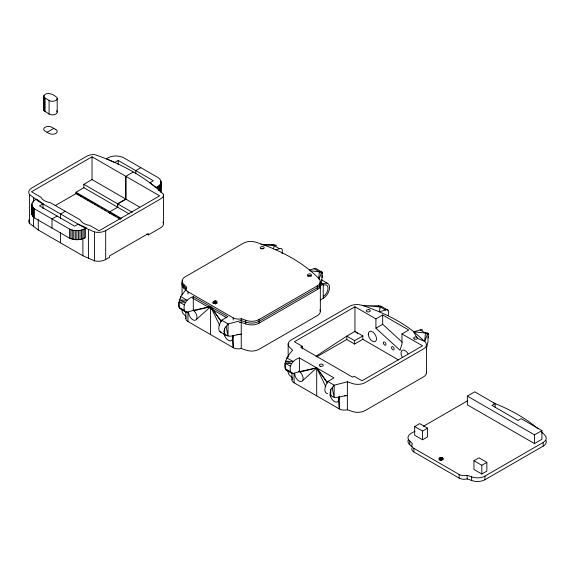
<?xml version="1.0" encoding="UTF-8"?>
<svg xmlns="http://www.w3.org/2000/svg" width="575" height="575" viewBox="0 0 575 575"><rect width="100%" height="100%" fill="white"/><g stroke="black" fill="none" stroke-linecap="round" stroke-linejoin="round"><path stroke-width="0.86" d="M148.336 234.923L148.336 233.565L109.645 255.853L109.645 257.219L105.699 259.505A10.4 6.002 0 0 1 94.451 260.827L82.879 255.767L38.259 230L29.497 223.323L29.497 194.451A10.4 6.002 0 0 1 31.783 187.96L86.588 156.321A10.4 6.002 0 0 1 94.616 154.574C119.6 163.135 144.404 176.007 163.523 194.357L163.537 223.862A10.4 6.002 0 0 1 160.504 227.858L148.336 234.923L146.798 234.039M55.135 205.634L75.993 193.617L75.993 192.258L83.857 187.702L83.857 184.331L92.036 179.58L92.036 156.803L31.488 191.763L40.904 197.196C42.485 200.481 46.863 202.156 50.37 202.659L80.234 219.902C81.83 223.172 86.185 224.882 89.693 225.364L99.108 230.798L159.656 195.845L92.036 156.803M109.803 211.78L109.811 213.138L109.803 211.78L117.667 207.223L117.667 203.845L125.839 199.123L139.667 207.093M133.22 172.069L125.846 176.324L125.839 199.123L117.667 203.845L117.667 207.223M221.576 332.328A7.798 4.499 -60 0 1 218.752 328.742L219.14 325.177L221.662 320.225L227.894 316.624L193.293 296.65L193.293 310.327L193.904 310.809A5.98 3.45 60 0 1 196.168 319.801A5.98 3.45 60 0 1 189.153 315.222L188.586 312.455M327.685 393.588A7.798 4.499 -60 0 1 324.861 390.001L325.249 386.436L327.772 381.484L333.996 377.89L299.402 357.916L299.402 371.587L300.013 372.068A5.98 3.45 60 0 1 302.277 381.067A5.98 3.45 60 0 1 295.255 376.481L294.695 373.714M398.676 360.015L362.811 339.315L354.631 344.037L346.768 339.494L346.768 336.123L354.947 331.373L354.947 306.777L375.921 318.888L375.921 328.196L400.071 350.304L401.968 343.908L401.968 333.924L408.732 330.021L382.684 314.985L375.921 318.888M354.631 344.037L354.631 340.659L362.811 335.937L354.947 331.373L357.571 333.392M362.811 339.315L362.811 335.937M180.622 298.26L180.629 296.527L185.991 289.627M193.293 296.65C187.242 298.425 182.318 304.225 184.561 310.608L185.545 311.851L186.983 312.354L193.293 310.327L210.594 306.64L221.598 321.698M299.402 357.916C293.351 359.684 288.427 365.484 290.67 371.867L291.647 373.11L293.092 373.613L299.402 371.587L316.696 367.899L327.707 382.957M320.059 288.614L321.835 280.384L322.137 272.183L316.537 268.949A4.118 2.379 -60 0 0 314.015 268.719L309.343 270.085M426.363 349.104L427.944 341.643L428.246 333.442L426.909 332.673L425.45 333.062L413.892 331.804C398.762 319.801 380.938 311.765 362.768 305.555L361.747 305.239A10.4 6.002 0 0 0 349.499 306.295L291.202 339.954A10.4 6.002 0 0 0 289.376 347.02L292.632 350.204C288.089 355.091 282.871 362.775 285.797 369.732L291.647 373.11M318.73 278.393L319.341 271.803L314.015 268.719M417.543 338.395L424.688 341.306L425.45 333.062L420.117 329.985L413.892 331.804L425.234 341.895A10.4 6.002 0 0 1 423.408 348.967L365.111 382.627A10.4 6.002 0 0 1 352.87 383.676L347.357 381.793L334.219 385.2L330.733 389.606L330.194 393.077L330.754 395.011C334.822 400.171 342.175 395.435 347.357 395.471A7.166 4.133 0 0 1 344.562 395.844M43.003 203.866L39.51 205.886L74.649 226.176L78.142 224.157L86.379 227.837L85.366 228.541L85.366 237.619C80.593 240.278 74.534 240.35 69.568 238.187L34.428 217.896L32.775 216.344L31.783 213.684L31.783 204.599L32.718 201.933L34.335 200.366L36.62 199.115L43.003 203.866L43.003 208.818M31.783 213.684L31.884 212.772M161.058 182.023L160.13 184.697L156.22 187.515L149.845 182.757L153.338 180.744L118.191 160.454L114.705 162.473L106.468 158.786C111.27 155.365 117.961 155.236 123.28 157.521L158.42 177.812C163.235 180.873 160.224 187.507 160.964 192.014M184.561 310.608L179.077 307.438L179.062 302.033L185.322 302.277L179.723 299.956L187.069 300.243L180.629 296.527C179.795 300.33 177.51 304.728 179.688 308.466L185.545 311.851M319.952 309.781A10.4 6.002 0 0 1 317.299 315.668L259.002 349.327A10.4 6.002 0 0 1 246.761 350.376L241.248 348.5A7.137 4.118 0 0 1 233.227 347.667L232.444 339.085L232.918 335.627M426.305 371.658A10.4 6.002 0 0 1 423.408 376.927L365.111 410.586A10.4 6.002 0 0 1 352.87 411.643L347.357 409.759A7.137 4.118 0 0 1 339.336 408.933L338.553 400.344L339.128 396.139M237.001 334.521A7.166 4.133 0 0 0 241.248 334.212C236.066 334.176 228.721 338.905 224.653 333.752L224.085 331.818L224.624 328.339L228.11 323.941L241.248 320.534L246.761 322.417A10.4 6.002 0 0 0 259.002 321.36L317.299 287.701A10.4 6.002 0 0 0 319.952 281.815M330.194 393.077L330.733 389.606L330.754 395.011M322.259 275.137L322.137 277.617M428.095 337.942L428.368 336.404M273.484 248.91L274.081 245.669L275.54 245.281M381.642 306.54L380.19 306.928L379.292 311.787L385.523 310.004A4.118 2.379 -60 0 1 388.434 311.686L388.434 313.346A7.798 4.499 -60 0 1 388.024 315.661M43.714 96.241C45.691 91.368 52.936 93.955 55.804 96.586A4.758 2.746 0 0 1 55.804 100.474A4.758 2.746 0 0 1 49.076 100.474L44.354 97.613L43.714 96.241L43.88 110.537L49.076 114.058A4.758 2.746 0 0 0 55.337 114.288A4.758 2.746 0 0 0 56.558 110.738M43.714 109.825L43.88 109.113M213.16 302.184C218.011 297.584 218.011 306.784 213.16 302.184L213.16 303.636M439.142 458.462C442.189 463.709 445.467 454.732 439.142 458.462L439.142 459.914M318.888 279.263L321.813 271.997M424.688 341.306L427.922 333.256M232.444 339.085L232.041 339.983A5.98 3.45 60 0 1 227.829 339.947A5.98 3.45 60 0 1 224.293 334.334M338.553 400.344L338.15 401.242A5.98 3.45 60 0 1 333.931 401.213A5.98 3.45 60 0 1 330.402 395.593M196.478 319.448L210.594 306.64L221.217 321.554M302.579 380.707L316.696 367.899L327.319 382.813M316.092 356.198L346.768 336.123L354.631 340.659M65.298 211.284L60.569 214.022L60.569 218.392M47.092 132.279L53.82 128.39M57.083 216.028L51.994 218.96L51.994 228.045M140.846 167.663L135.765 170.595L135.765 173.902M29.497 194.451L38.259 201.135L60.569 214.022L82.879 226.895L94.451 231.955A10.4 6.002 0 0 0 105.699 230.632L160.497 198.993A10.4 6.002 0 0 0 163.523 194.357M187.96 291.762L233.22 317.889A7.137 4.118 0 0 0 241.248 318.723L246.754 320.598A10.4 6.002 0 0 0 259.002 319.549L317.299 285.89A10.4 6.002 0 0 0 319.125 278.817L318.579 278.228A164.924 95.22 0 0 0 256.658 242.478L255.631 242.168A10.4 6.002 0 0 0 243.39 243.218L185.092 276.877A10.4 6.002 0 0 0 183.267 283.942L186.523 287.126A7.137 4.118 0 0 0 187.96 291.762L187.96 293.94M320.289 285.696L323.229 283.993A8.754 5.053 -60 0 1 329.59 287.471A8.754 5.053 -60 0 1 323.229 298.288L320.225 300.028M239.171 322.697A7.137 4.118 0 0 0 241.248 322.352L246.754 324.235A10.4 6.002 0 0 0 259.002 323.179L317.299 289.52A10.4 6.002 0 0 0 319.944 283.633M354.947 306.777L294.4 341.737L302.263 346.272L302.263 348.924M302.263 346.272L300.689 347.185L352.583 377.143L354.157 376.237L362.02 380.779L422.567 345.819L401.968 333.924M316.545 356.924L346.768 339.494M375.921 328.196L382.684 324.293L382.684 314.985M414.676 426.521L419.707 423.61L427.57 428.152L427.57 436.871L422.539 439.774L414.676 435.239L414.676 426.521L422.539 431.056L427.57 428.152M495.111 403.614L491.97 405.418L518.018 420.454L521.158 418.65L541.902 430.596L541.902 439.322L534.506 443.584L467.36 404.822L467.36 396.096L474.749 391.827L495.111 403.614L495.111 407.093M414.891 431.207L411.003 433.449A10.4 6.002 0 0 0 409.184 440.522L412.44 443.699A7.137 4.118 0 0 0 413.878 448.335L413.878 451.964L459.137 478.098A7.137 4.118 0 0 0 467.159 478.925L472.672 480.808A10.4 6.002 0 0 0 484.912 479.751L543.217 446.099A10.4 6.002 0 0 0 545.862 440.206M423.444 426.269L467.748 400.689M473.958 460.747L478.997 457.844L486.86 462.379L486.86 471.098L481.821 474.001L473.958 469.466L473.958 460.747L481.821 465.29L486.86 462.379M467.36 396.096L534.506 434.865L541.902 430.596M413.878 448.335L459.137 474.468A7.137 4.118 0 0 0 467.159 475.295L472.672 477.178A10.4 6.002 0 0 0 484.912 476.122L543.217 442.463A10.4 6.002 0 0 0 545.035 435.397L544.489 434.808A164.924 95.22 0 0 0 541.672 432.048M31.783 204.599L32.236 206.403L34.428 208.818L69.568 229.109C74.534 231.272 80.593 231.193 85.366 228.541M275.518 249.859L279.414 248.745A4.118 2.379 -60 0 1 282.325 250.427L282.325 252.087A7.798 4.499 -60 0 1 282.124 253.611M309.566 270.739L319.341 271.803L320.8 271.414M193.904 310.809L210.594 306.64L219.751 325.522M300.013 372.068L316.696 367.899L325.86 386.788M260.935 244.361L274.527 244.691L276.604 245.892M388.046 310.234L380.636 305.957L362.768 305.555L380.19 306.928L385.523 310.004M290.67 371.867L285.186 368.704L285.171 363.299L291.432 363.537L285.832 361.215L285.998 362.954M285.832 361.215L293.178 361.502L286.731 357.787M262.753 244.778L274.081 245.669L279.414 248.745M179.688 308.466L180.579 308.653M285.797 369.732L293.092 373.613M179.062 302.033L184.259 304.793M285.171 363.299L290.368 366.052M272.054 244.519L274.081 245.669M378.163 305.785L380.19 306.928M321.497 279.838L327.721 283.425M320.9 282.648L323.229 283.993L323.229 298.288M83.857 184.331L132.257 212.276M83.857 187.702L129.195 213.878M75.993 192.258L121.332 218.435M76.734 193.588L82.124 196.7M83.663 197.584L85.977 198.921M87.515 199.805L89.053 200.697M90.591 201.588L92.906 202.917M94.444 203.809L95.982 204.7M97.52 205.584L99.065 206.475M101.372 207.812L102.911 208.696M104.456 209.588L105.994 210.479M108.301 211.808L109.839 212.7M111.385 213.591L115.999 216.257M117.544 217.142L119.852 218.478M75.993 193.617L120.563 219.348M192.56 298.051L226.32 317.537M221.662 320.225L228.11 323.941L227.987 336.023L226.097 326.729M327.772 381.484L334.219 385.2L334.097 397.282L332.206 387.988M298.698 371.177L299.402 371.587M181.29 309.062L186.983 312.354M220.139 331.825L225.997 335.211M186.056 317.695A7.137 4.118 0 0 0 187.967 321.54L233.227 347.667L233.227 335.168M292.366 378.551A7.137 4.118 0 0 0 294.069 382.799L339.336 408.933L339.329 396.427M92.036 179.58L125.846 199.123L125.846 176.324M425.45 333.062L427.477 334.248M319.341 271.803L321.368 272.988M382.684 324.293L402.263 342.218M408.624 439.214A10.4 6.002 0 0 0 409.184 444.152L411.894 446.811M292.632 378.163L289.376 374.986A10.4 6.002 0 0 1 288.269 371.277M185.984 288.42L183.267 285.761A10.4 6.002 0 0 1 182.713 280.816M182.713 282.634A10.4 6.002 0 0 0 183.267 287.579L185.984 290.238M185.984 316.387L183.267 313.72A10.4 6.002 0 0 1 182.383 309.393M162.883 222.13L163.53 223.229M413.425 331.444L416.616 337.094M329.676 394.651L330.826 397.016M223.574 333.392L224.717 335.757M427.973 333.284L428.368 334.743M321.871 272.025L322.259 273.484M161.058 191.101L160.942 181.111M224.653 333.752L224.624 328.339L224.085 331.818M543.217 442.463L543.217 446.099M534.506 434.865L534.506 443.584M484.912 476.122L484.912 479.751M481.821 465.29L481.821 474.001M471.651 476.862L471.651 480.492M467.159 475.295L467.159 478.925M459.137 474.468L459.137 478.098M443.009 458.462L443.009 459.914M442.815 458.182L442.815 459.633M442.491 457.944L442.491 459.396M442.082 457.757L442.082 459.935M441.6 457.643L441.6 460.546M441.075 457.607L441.075 460.51M440.558 457.643L440.558 460.546M440.076 457.757L440.076 459.935M439.667 457.944L439.667 460.122M439.343 458.182L439.343 459.633M426.449 344.971L426.449 372.931M422.539 431.056L422.539 439.774M409.723 441.111L409.723 444.741M347.357 381.793L347.357 409.759M320.34 283.705L320.34 311.672M317.299 285.89L317.299 289.52M316.696 367.899L316.703 395.866M294.069 372.974L294.069 382.799M291.985 372.636L291.985 379.78M288.161 343.943L288.161 357.053M288.161 370.163L288.161 371.91M259.002 319.549L259.002 323.179M245.733 320.289L245.733 323.919M241.248 318.723L241.248 348.5M233.22 317.889L233.22 320.067M216.897 301.609L216.897 303.061M216.581 301.365L216.581 303.55M216.164 301.185L216.164 303.363M215.682 301.07L215.682 303.974M215.165 301.027L215.165 303.938M214.647 301.07L214.647 303.248M214.166 301.185L214.166 303.363M213.749 301.365L213.749 303.55M213.433 301.609L213.433 303.061M213.232 301.889L213.232 303.341M210.594 306.64L210.594 334.607M187.96 311.715L187.967 321.54M186.523 287.126L186.523 288.578M185.876 311.377L185.876 318.521M183.813 284.539L183.813 288.168M182.059 282.684L182.059 294.918M160.648 183.835L160.648 192.086M160.13 184.697L160.13 191.295M159.412 185.509L159.412 190.462M158.513 186.257L158.513 190.382M157.442 186.932L157.442 188.578M118.191 160.454L118.191 164.579M105.699 230.632L105.699 259.505M94.451 231.955L94.451 260.827M88.413 229.583L88.413 258.455M84.202 229.159L84.202 238.237M82.901 229.684L82.879 255.767M81.492 230.093L81.492 239.171M79.997 230.395L79.997 239.473M78.444 230.575L78.444 239.653M76.87 230.632L76.87 239.71M75.289 230.561L75.289 239.646M73.744 230.374L73.744 239.452M72.256 230.065L72.256 239.143M70.854 229.641L70.854 238.718M69.568 229.109L69.568 238.187M60.569 232.386L60.569 242.887M57.198 98.526L57.198 112.111M49.076 100.474L49.076 114.058M45.109 98.181L45.109 111.766M44.354 97.613L44.354 111.198M43.88 95.529L43.88 110.537M38.259 219.506L38.259 230M34.428 208.818L34.428 217.896M33.602 197.937L33.602 202.314M33.508 208.071L33.602 226.809M32.775 207.266L32.775 216.344M32.236 206.403L32.236 215.488M31.884 203.694L31.905 214.59M323.229 285.423A6.763 3.91 -60 0 1 328.016 288.183A6.763 3.91 -60 0 1 323.229 296.47M260.806 248.716A1.998 1.157 0 0 1 262.222 248.378L262.739 248.414A1.998 1.157 0 0 1 263.637 248.716M213.433 303.42A1.998 1.157 0 0 1 216.904 303.42M307.769 276.252A1.998 1.157 0 0 1 311.24 276.252M232.465 336.519A5.98 3.45 60 0 1 232.609 337.87M384.998 342.312A1.833 1.057 60 0 1 385.732 345.043A1.833 1.057 60 0 1 383.604 343.814A1.833 1.057 60 0 1 384.337 341.931M338.567 397.785A5.98 3.45 60 0 1 338.718 399.136M402.22 357.039A5.779 3.342 60 0 1 402.22 350.362A5.779 3.342 60 0 1 408.006 353.697M393.041 346.919A1.833 1.057 60 0 1 394.134 348.917A1.833 1.057 60 0 1 393.235 349.945M392.581 349.6A1.833 1.057 60 0 1 391.546 347.58A1.833 1.057 60 0 1 392.509 346.646M420.117 329.985A4.118 2.379 -60 0 1 422.647 330.208M413.878 451.964A7.137 4.118 0 0 1 411.973 448.119M493.443 402.953A164.924 95.22 0 0 1 538.085 428.821M29.497 223.323A10.4 6.002 0 0 1 29.073 219.564M368.848 309.681L368.331 309.637A1.998 1.157 0 0 0 366.519 311.283A1.998 1.157 0 0 0 369.862 311.535A1.998 1.157 0 0 0 368.848 309.681M55.804 129.533L51.843 127.247A4.758 2.746 0 0 0 45.109 127.247A4.758 2.746 0 0 0 45.109 131.136L49.076 133.422A4.758 2.746 0 0 0 55.804 133.422A4.758 2.746 0 0 0 55.804 129.533M260.806 248.537A1.998 1.157 0 0 0 264.155 248.019A1.998 1.157 0 0 0 261.704 246.603A1.998 1.157 0 0 0 260.806 248.537M308.085 275.835A1.998 1.157 0 0 0 311.434 275.317A1.998 1.157 0 0 0 308.983 273.901A1.998 1.157 0 0 0 308.085 275.835M320.275 366.261A1.998 1.157 0 0 0 323.279 365.262A1.998 1.157 0 0 0 320.275 364.262A1.998 1.157 0 0 0 320.275 366.261M368.316 334.125A5.779 3.335 60 0 0 374.447 341.758A5.779 3.335 60 0 0 374.454 333.579A5.779 3.335 60 0 0 368.316 334.125M414.611 339.092A1.998 1.157 0 0 0 417.615 338.093A1.998 1.157 0 0 0 414.611 337.094A1.998 1.157 0 0 0 414.611 339.092"/></g></svg>
